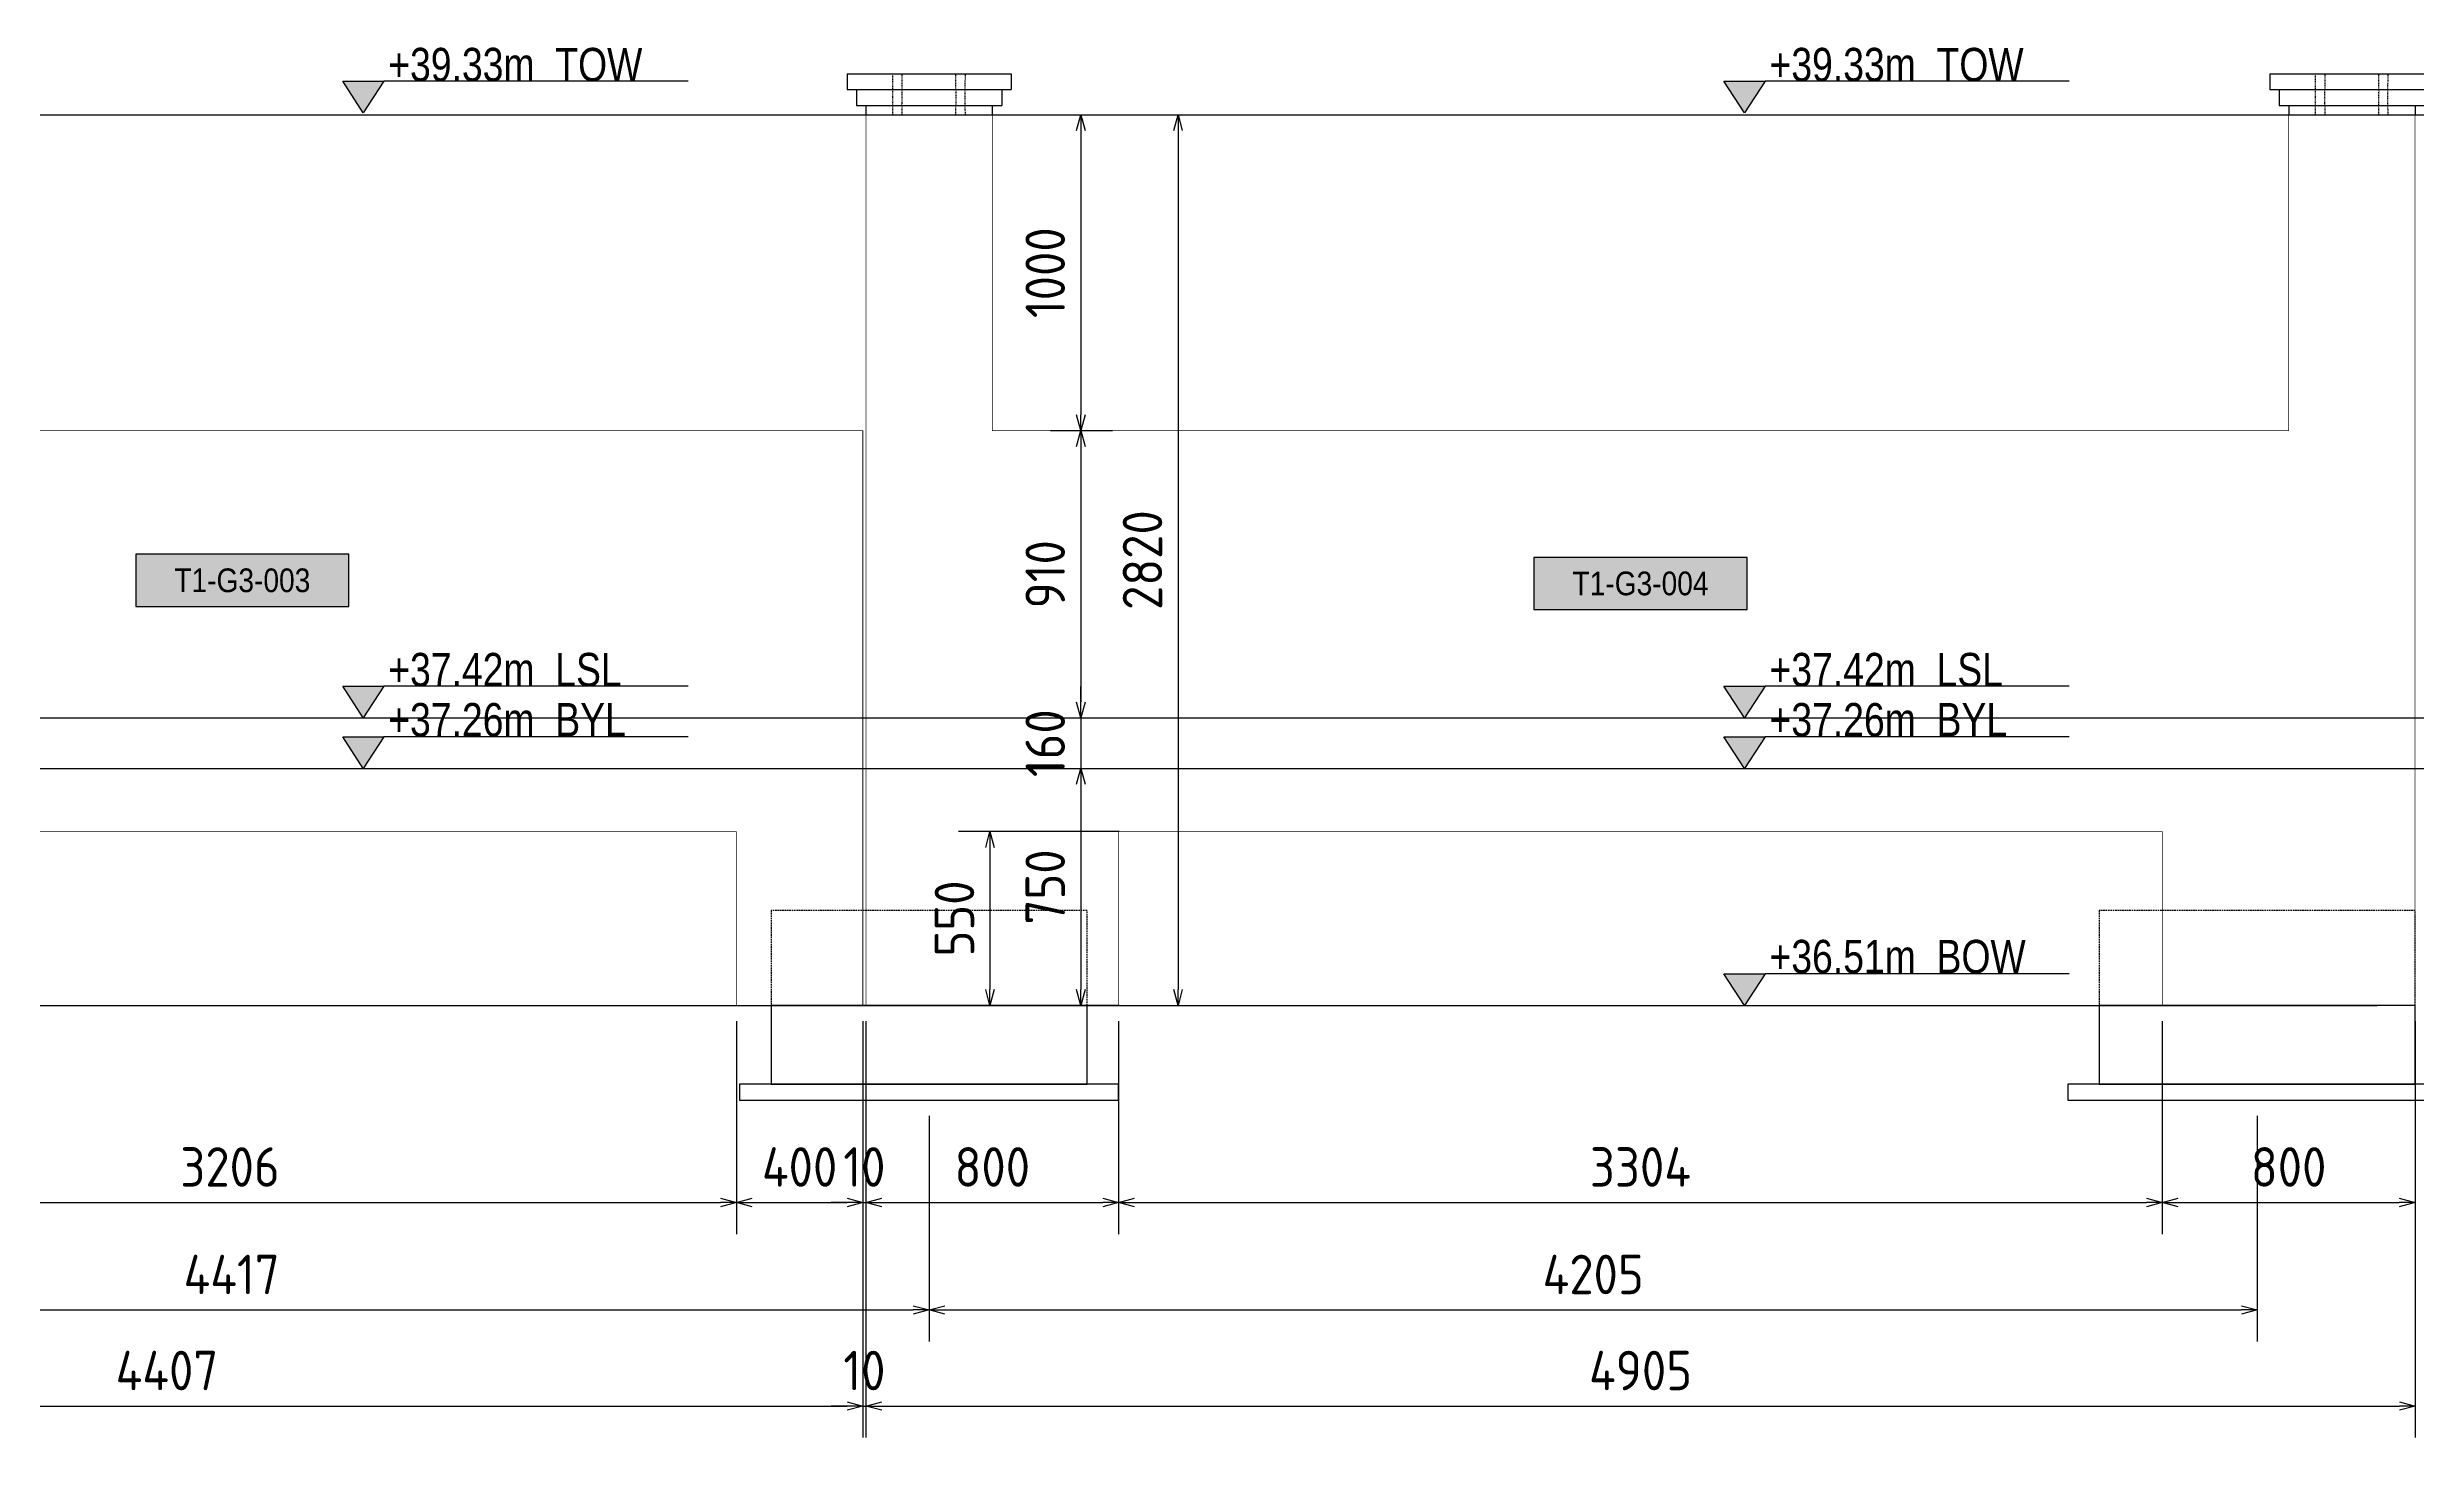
# Model space of a CAD drawing. Header units: centimetres. Extents: x -6122352 to 7132207, y -1694241 to 1947892.
# Drawn here: x 3282341 to 3289842, y 147471 to 151874 of the extents above; entities that cross this region are included whole.
import ezdxf
from ezdxf.enums import TextEntityAlignment as Align

# ---------------------------------------------------------------- set-up
doc = ezdxf.new("R2010")
doc.units = ezdxf.units.CM
doc.header["$MEASUREMENT"] = 0
doc.header["$PDMODE"] = 66
doc.header["$PDSIZE"] = 100
for name, pattern in [('23585-XR-AR-END-SETTING OUT PLAN$0$HIDDEN', [0.375, 0.25, -0.125]), ('DASHED2', [0.375, 0.25, -0.125]), ('DXK_LINE_DOT2', [3.9198, 1.9599, -1.9599])]:
    doc.linetypes.add(name, pattern=pattern)
for name, color, linetype in [('@MI-TYPE-01', 30, 'Continuous'), ('@MI-TYPE-02', 6, 'Continuous'), ('JML-Dimension', 1, 'Continuous'), ('PANEL-TAGS', 7, 'Continuous'), ('SECTION', 130, 'Continuous')]:
    doc.layers.add(name, color=color, linetype=linetype)
doc.styles.add('PANELTAG_STYLE', font='arial.ttf')
doc.styles.add('Schueco-BEMSTIL', font='isocpeur.ttf', dxfattribs={"width": 0.9})
doc.styles.add('txt-Pisa-std', font='arial.ttf', dxfattribs={"width": 0.8})
doc.dimstyles.new('MI- JWC-TXT-2.5 MM', dxfattribs={"dimscale": 1.5, "dimtxt": 2.5, "dimasz": 1, "dimexe": 2, "dimexo": 1, "dimgap": 1, "dimtad": 1, "dimdec": 0, "dimdsep": 46, "dimtxsty": 'Schueco-BEMSTIL', "dimblk": 'OPEN30', "dimcen": 0, "dimdle": 2, "dimclrd": 140, "dimclre": 8, "dimclrt": 40, "dimadec": 0, "dimazin": 2, "dimtfac": 1, "dimtdec": 0, "dimtix": 1, "dimtmove": 2, "dimatfit": 3, "dimldrblk": 'OPEN', "dimfxl": 2, "dimlwd": -1, "dimlwe": -1, "dimarcsym": 0})

# ---------------------------------------------------------------- blocks, each defined once
blk = doc.blocks.new('T1-FOOTING ELEVATION')
at = {"color": 9}
blk.add_lwpolyline([(-600, -250), (600, -250), (600, -300), (-600, -300)], close=True, dxfattribs=at)
at = {"layer": '@MI-TYPE-01', "color": 114, "linetype": '23585-XR-AR-END-SETTING OUT PLAN$0$HIDDEN', "ltscale": 20, "true_color": 0x139b48}
blk.add_lwpolyline([(-500, 0), (-500, 300), (500, 300), (500, 0)], dxfattribs=at)
at = {"layer": '@MI-TYPE-01', "color": 114, "true_color": 0x139b48}
blk.add_lwpolyline([(-500, 0), (500, 0), (500, -250), (-500, -250)], close=True, dxfattribs=at)
blk = doc.blocks.new('_Open30')
at = {"color": 0, "linetype": 'ByBlock', "lineweight": -2}
for p, q in [((-1, 0.27), (0, 0)), ((0, 0), (-1, -0.27)), ((0, 0), (-1, 0))]:
    blk.add_line(p, q, dxfattribs=at)
blk = doc.blocks.new('*D5166')
at = {"layer": '@MI-TYPE-01', "color": 8, "transparency": 16777216}
for p, q in [((3281316.2, 148789.9), (3281316.2, 148115.6)), ((3284522.4, 148789.9), (3284522.4, 148115.6))]:
    blk.add_line(p, q, dxfattribs=at)
at = {"layer": '@MI-TYPE-01', "color": 140, "transparency": 16777216}
blk.add_line((3281366.2, 148215.6), (3284472.4, 148215.6), dxfattribs=at)
at = {"layer": 'Defpoints', "color": 0, "transparency": 16777216}
for p in [(3281316.2, 148839.9), (3284522.4, 148839.9), (3284522.4, 148215.6)]:
    blk.add_point(p, dxfattribs=at)
at = {"layer": '@MI-TYPE-01', "color": 140, "transparency": 16777216, "xscale": 50, "yscale": 50, "zscale": 50, "rotation": 180}
blk.add_blockref('_Open30', (3281316.2, 148215.6), dxfattribs=at)
at = {"layer": '@MI-TYPE-01', "color": 140, "transparency": 16777216, "xscale": 50, "yscale": 50, "zscale": 50}
blk.add_blockref('_Open30', (3284522.4, 148215.6), dxfattribs=at)
at = {"layer": '@MI-TYPE-01', "color": 40, "transparency": 16777216, "insert": (3282919.3, 148328.1), "char_height": 125, "attachment_point": 5, "style": 'Schueco-BEMSTIL'}
blk.add_mtext('3206', dxfattribs=at)
blk = doc.blocks.new('_Open')
at = {"color": 0, "linetype": 'ByBlock', "lineweight": -2}
for p, q in [((-1, 0.2), (0, 0)), ((-1, -0.2), (0, 0)), ((0, 0), (-1, 0))]:
    blk.add_line(p, q, dxfattribs=at)
blk = doc.blocks.new('*D5167')
at = {"layer": '@MI-TYPE-01', "color": 8, "transparency": 16777216}
for p, q in [((3284522.4, 148789.9), (3284522.4, 148115.6)), ((3284922.8, 148789.9), (3284922.8, 148115.6))]:
    blk.add_line(p, q, dxfattribs=at)
at = {"layer": '@MI-TYPE-01', "color": 140, "transparency": 16777216}
blk.add_line((3284572.4, 148215.6), (3284872.8, 148215.6), dxfattribs=at)
at = {"layer": 'Defpoints', "color": 0, "transparency": 16777216}
for p in [(3284522.4, 148839.9), (3284922.8, 148839.9), (3284922.8, 148215.6)]:
    blk.add_point(p, dxfattribs=at)
at = {"layer": '@MI-TYPE-01', "color": 140, "transparency": 16777216, "xscale": 50, "yscale": 50, "zscale": 50, "rotation": 180}
blk.add_blockref('_Open30', (3284522.4, 148215.6), dxfattribs=at)
at = {"layer": '@MI-TYPE-01', "color": 140, "transparency": 16777216, "xscale": 50, "yscale": 50, "zscale": 50}
blk.add_blockref('_Open30', (3284922.8, 148215.6), dxfattribs=at)
at = {"layer": '@MI-TYPE-01', "color": 40, "transparency": 16777216, "insert": (3284722.6, 148328.1), "char_height": 125, "attachment_point": 5, "style": 'Schueco-BEMSTIL'}
blk.add_mtext('400', dxfattribs=at)
blk = doc.blocks.new('*D5168')
at = {"layer": '@MI-TYPE-01', "color": 8, "transparency": 16777216}
for p, q in [((3284922.8, 148789.9), (3284922.8, 148115.6)), ((3284932.8, 148789.9), (3284932.8, 148115.6))]:
    blk.add_line(p, q, dxfattribs=at)
at = {"layer": '@MI-TYPE-01', "color": 140, "transparency": 16777216}
for p, q in [((3284872.8, 148215.6), (3284822.8, 148215.6)), ((3284922.8, 148215.6), (3284932.8, 148215.6)), ((3284982.8, 148215.6), (3285032.8, 148215.6))]:
    blk.add_line(p, q, dxfattribs=at)
at = {"layer": 'Defpoints', "color": 0, "transparency": 16777216}
for p in [(3284922.8, 148839.9), (3284932.8, 148839.9), (3284932.8, 148215.6)]:
    blk.add_point(p, dxfattribs=at)
at = {"layer": '@MI-TYPE-01', "color": 140, "transparency": 16777216, "xscale": 50, "yscale": 50, "zscale": 50}
blk.add_blockref('_Open30', (3284922.8, 148215.6), dxfattribs=at)
at = {"layer": '@MI-TYPE-01', "color": 140, "transparency": 16777216, "xscale": 50, "yscale": 50, "zscale": 50, "rotation": 180}
blk.add_blockref('_Open30', (3284932.8, 148215.6), dxfattribs=at)
at = {"layer": '@MI-TYPE-01', "color": 40, "transparency": 16777216, "insert": (3284927.8, 148328.1), "char_height": 125, "attachment_point": 5, "style": 'Schueco-BEMSTIL'}
blk.add_mtext('10', dxfattribs=at)
blk = doc.blocks.new('*D5169')
at = {"layer": '@MI-TYPE-01', "color": 8, "transparency": 16777216}
for p, q in [((3284932.8, 148789.9), (3284932.8, 148115.6)), ((3285732.8, 148789.9), (3285732.8, 148115.6))]:
    blk.add_line(p, q, dxfattribs=at)
at = {"layer": '@MI-TYPE-01', "color": 140, "transparency": 16777216}
blk.add_line((3284982.8, 148215.6), (3285682.8, 148215.6), dxfattribs=at)
at = {"layer": 'Defpoints', "color": 0, "transparency": 16777216}
for p in [(3284932.8, 148839.9), (3285732.8, 148839.9), (3285732.8, 148215.6)]:
    blk.add_point(p, dxfattribs=at)
at = {"layer": '@MI-TYPE-01', "color": 140, "transparency": 16777216, "xscale": 50, "yscale": 50, "zscale": 50, "rotation": 180}
blk.add_blockref('_Open30', (3284932.8, 148215.6), dxfattribs=at)
at = {"layer": '@MI-TYPE-01', "color": 140, "transparency": 16777216, "xscale": 50, "yscale": 50, "zscale": 50}
blk.add_blockref('_Open30', (3285732.8, 148215.6), dxfattribs=at)
at = {"layer": '@MI-TYPE-01', "color": 40, "transparency": 16777216, "insert": (3285332.8, 148328.1), "char_height": 125, "attachment_point": 5, "style": 'Schueco-BEMSTIL'}
blk.add_mtext('800', dxfattribs=at)
blk = doc.blocks.new('*D5170')
at = {"layer": '@MI-TYPE-01', "color": 8, "transparency": 16777216}
for p, q in [((3285732.8, 148789.9), (3285732.8, 148115.6)), ((3289036.8, 148789.9), (3289036.8, 148115.6))]:
    blk.add_line(p, q, dxfattribs=at)
at = {"layer": '@MI-TYPE-01', "color": 140, "transparency": 16777216}
blk.add_line((3285782.8, 148215.6), (3288986.8, 148215.6), dxfattribs=at)
at = {"layer": 'Defpoints', "color": 0, "transparency": 16777216}
for p in [(3285732.8, 148839.9), (3289036.8, 148839.9), (3289036.8, 148215.6)]:
    blk.add_point(p, dxfattribs=at)
at = {"layer": '@MI-TYPE-01', "color": 140, "transparency": 16777216, "xscale": 50, "yscale": 50, "zscale": 50, "rotation": 180}
blk.add_blockref('_Open30', (3285732.8, 148215.6), dxfattribs=at)
at = {"layer": '@MI-TYPE-01', "color": 140, "transparency": 16777216, "xscale": 50, "yscale": 50, "zscale": 50}
blk.add_blockref('_Open30', (3289036.8, 148215.6), dxfattribs=at)
at = {"layer": '@MI-TYPE-01', "color": 40, "transparency": 16777216, "insert": (3287384.8, 148328.1), "char_height": 125, "attachment_point": 5, "style": 'Schueco-BEMSTIL'}
blk.add_mtext('3304', dxfattribs=at)
blk = doc.blocks.new('*D5171')
at = {"layer": '@MI-TYPE-01', "color": 8, "transparency": 16777216}
for p, q in [((3289036.8, 148789.9), (3289036.8, 148115.6)), ((3289837.2, 148789.9), (3289837.2, 148115.6))]:
    blk.add_line(p, q, dxfattribs=at)
at = {"layer": '@MI-TYPE-01', "color": 140, "transparency": 16777216}
blk.add_line((3289086.8, 148215.6), (3289787.2, 148215.6), dxfattribs=at)
at = {"layer": 'Defpoints', "color": 0, "transparency": 16777216}
for p in [(3289036.8, 148839.9), (3289837.2, 148839.9), (3289837.2, 148215.6)]:
    blk.add_point(p, dxfattribs=at)
at = {"layer": '@MI-TYPE-01', "color": 140, "transparency": 16777216, "xscale": 50, "yscale": 50, "zscale": 50, "rotation": 180}
blk.add_blockref('_Open30', (3289036.8, 148215.6), dxfattribs=at)
at = {"layer": '@MI-TYPE-01', "color": 140, "transparency": 16777216, "xscale": 50, "yscale": 50, "zscale": 50}
blk.add_blockref('_Open30', (3289837.2, 148215.6), dxfattribs=at)
at = {"layer": '@MI-TYPE-01', "color": 40, "transparency": 16777216, "insert": (3289437, 148328.1), "char_height": 125, "attachment_point": 5, "style": 'Schueco-BEMSTIL'}
blk.add_mtext('800', dxfattribs=at)
blk = doc.blocks.new('COPING')
at = {"color": 144, "linetype": 'Continuous', "true_color": 0x1571b2}
for p, q in [((-40577.1, 19537.3), (-40057.1, 19537.3)), ((-40577.1, 19537.3), (-40577.1, 19487.3)), ((-40057.1, 19537.3), (-40057.1, 19487.3)), ((-40577.1, 19487.3), (-40057.1, 19487.3)), ((-40547.1, 19487.3), (-40547.1, 19437.3)), ((-40547.1, 19437.3), (-40087.1, 19437.3)), ((-40517.1, 19437.3), (-40517.1, 19407.3)), ((-40117.1, 19437.3), (-40117.1, 19407.3)), ((-40087.1, 19487.3), (-40087.1, 19437.3)), ((-40517.1, 19407.3), (-40117.1, 19407.3))]:
    blk.add_line(p, q, dxfattribs=at)
at = {"color": 144, "linetype": 'DXK_LINE_DOT2', "true_color": 0x1571b2}
for p, q in [((-40432.1, 19437.3), (-40432.1, 19537.3)), ((-40402.1, 19487.3), (-40402.1, 19537.3)), ((-40232.1, 19487.3), (-40232.1, 19537.3)), ((-40203.1, 19487.3), (-40202.1, 19537.3)), ((-40432.1, 19407.3), (-40432.1, 19437.3)), ((-40403.1, 19437.9), (-40402.1, 19487)), ((-40402.1, 19407.3), (-40402.1, 19437.3)), ((-40232.1, 19437.6), (-40231.1, 19486.8)), ((-40232.1, 19407.3), (-40232.1, 19437.3)), ((-40203.1, 19438.4), (-40203.1, 19486.5)), ((-40202.1, 19407.3), (-40203.1, 19437.3))]:
    blk.add_line(p, q, dxfattribs=at)
blk = doc.blocks.new('*U2058')
at = {"layer": 'JML-Dimension'}
h = blk.add_hatch(color=10, dxfattribs=at)
h.dxf.hatch_style = 1
h.paths.add_polyline_path([(0, 0), (-1.54, 2.37), (1.54, 2.37)])
blk.add_line((24.31, 2.37), (1.54, 2.37), dxfattribs=at)
blk.add_lwpolyline([(0, 0), (-1.54, 2.37), (1.54, 2.37), (0, 0)], dxfattribs=at)
at = {"color": 5, "style": 'txt-Pisa-std', "width": 0.8}
blk.add_attdef('+0.0', text='', height=2.5, dxfattribs=at).set_placement((1.87, 2.37), align=Align.BOTTOM_LEFT)
blk = doc.blocks.new('*D5197')
at = {"layer": '@MI-TYPE-01', "color": 8, "transparency": 16777216}
for p, q in [((3280716, 148489.9), (3280716, 147775.2)), ((3285132.6, 148489.9), (3285132.6, 147775.2))]:
    blk.add_line(p, q, dxfattribs=at)
at = {"layer": '@MI-TYPE-01', "color": 140, "transparency": 16777216}
blk.add_line((3280766, 147875.2), (3285082.6, 147875.2), dxfattribs=at)
at = {"layer": 'Defpoints', "color": 0, "transparency": 16777216}
for p in [(3280716, 148539.9), (3285132.6, 148539.9), (3285132.6, 147875.2)]:
    blk.add_point(p, dxfattribs=at)
at = {"layer": '@MI-TYPE-01', "color": 140, "transparency": 16777216, "xscale": 50, "yscale": 50, "zscale": 50, "rotation": 180}
blk.add_blockref('_Open30', (3280716, 147875.2), dxfattribs=at)
at = {"layer": '@MI-TYPE-01', "color": 140, "transparency": 16777216, "xscale": 50, "yscale": 50, "zscale": 50}
blk.add_blockref('_Open30', (3285132.6, 147875.2), dxfattribs=at)
at = {"layer": '@MI-TYPE-01', "color": 40, "transparency": 16777216, "insert": (3282924.3, 147987.7), "char_height": 125, "attachment_point": 5, "style": 'Schueco-BEMSTIL'}
blk.add_mtext('4417', dxfattribs=at)
blk = doc.blocks.new('*D5198')
at = {"layer": '@MI-TYPE-01', "color": 8, "transparency": 16777216}
for p, q in [((3285132.6, 148489.9), (3285132.6, 147775.2)), ((3289337.6, 148489.9), (3289337.6, 147775.2))]:
    blk.add_line(p, q, dxfattribs=at)
at = {"layer": '@MI-TYPE-01', "color": 140, "transparency": 16777216}
blk.add_line((3285182.6, 147875.2), (3289287.6, 147875.2), dxfattribs=at)
at = {"layer": 'Defpoints', "color": 0, "transparency": 16777216}
for p in [(3285132.6, 148539.9), (3289337.6, 148539.9), (3289337.6, 147875.2)]:
    blk.add_point(p, dxfattribs=at)
at = {"layer": '@MI-TYPE-01', "color": 140, "transparency": 16777216, "xscale": 50, "yscale": 50, "zscale": 50, "rotation": 180}
blk.add_blockref('_Open30', (3285132.6, 147875.2), dxfattribs=at)
at = {"layer": '@MI-TYPE-01', "color": 140, "transparency": 16777216, "xscale": 50, "yscale": 50, "zscale": 50}
blk.add_blockref('_Open30', (3289337.6, 147875.2), dxfattribs=at)
at = {"layer": '@MI-TYPE-01', "color": 40, "transparency": 16777216, "insert": (3287235.1, 147987.7), "char_height": 125, "attachment_point": 5, "style": 'Schueco-BEMSTIL'}
blk.add_mtext('4205', dxfattribs=at)
blk = doc.blocks.new('*D5203')
at = {"layer": '@MI-TYPE-01', "color": 8, "transparency": 16777216}
for p, q in [((3280516.2, 148789.9), (3280516.2, 147471)), ((3284922.8, 148789.9), (3284922.8, 147471))]:
    blk.add_line(p, q, dxfattribs=at)
at = {"layer": '@MI-TYPE-01', "color": 140, "transparency": 16777216}
blk.add_line((3280566.2, 147571), (3284872.8, 147571), dxfattribs=at)
at = {"layer": 'Defpoints', "color": 0, "transparency": 16777216}
for p in [(3280516.2, 148839.9), (3284922.8, 148839.9), (3284922.8, 147571)]:
    blk.add_point(p, dxfattribs=at)
at = {"layer": '@MI-TYPE-01', "color": 140, "transparency": 16777216, "xscale": 50, "yscale": 50, "zscale": 50, "rotation": 180}
blk.add_blockref('_Open30', (3280516.2, 147571), dxfattribs=at)
at = {"layer": '@MI-TYPE-01', "color": 140, "transparency": 16777216, "xscale": 50, "yscale": 50, "zscale": 50}
blk.add_blockref('_Open30', (3284922.8, 147571), dxfattribs=at)
at = {"layer": '@MI-TYPE-01', "color": 40, "transparency": 16777216, "insert": (3282719.5, 147683.5), "char_height": 125, "attachment_point": 5, "style": 'Schueco-BEMSTIL'}
blk.add_mtext('4407', dxfattribs=at)
blk = doc.blocks.new('*D5204')
at = {"layer": '@MI-TYPE-01', "color": 8, "transparency": 16777216}
for p, q in [((3284922.8, 148789.9), (3284922.8, 147471)), ((3284932.8, 148789.9), (3284932.8, 147471))]:
    blk.add_line(p, q, dxfattribs=at)
at = {"layer": '@MI-TYPE-01', "color": 140, "transparency": 16777216}
for p, q in [((3284872.8, 147571), (3284822.8, 147571)), ((3284922.8, 147571), (3284932.8, 147571)), ((3284982.8, 147571), (3285032.8, 147571))]:
    blk.add_line(p, q, dxfattribs=at)
at = {"layer": 'Defpoints', "color": 0, "transparency": 16777216}
for p in [(3284922.8, 148839.9), (3284932.8, 148839.9), (3284932.8, 147571)]:
    blk.add_point(p, dxfattribs=at)
at = {"layer": '@MI-TYPE-01', "color": 140, "transparency": 16777216, "xscale": 50, "yscale": 50, "zscale": 50}
blk.add_blockref('_Open30', (3284922.8, 147571), dxfattribs=at)
at = {"layer": '@MI-TYPE-01', "color": 140, "transparency": 16777216, "xscale": 50, "yscale": 50, "zscale": 50, "rotation": 180}
blk.add_blockref('_Open30', (3284932.8, 147571), dxfattribs=at)
at = {"layer": '@MI-TYPE-01', "color": 40, "transparency": 16777216, "insert": (3284927.8, 147683.5), "char_height": 125, "attachment_point": 5, "style": 'Schueco-BEMSTIL'}
blk.add_mtext('10', dxfattribs=at)
blk = doc.blocks.new('*D5205')
at = {"layer": '@MI-TYPE-01', "color": 8, "transparency": 16777216}
for p, q in [((3284932.8, 148789.9), (3284932.8, 147471)), ((3289837.6, 148789.9), (3289837.6, 147471))]:
    blk.add_line(p, q, dxfattribs=at)
at = {"layer": '@MI-TYPE-01', "color": 140, "transparency": 16777216}
blk.add_line((3284982.8, 147571), (3289787.6, 147571), dxfattribs=at)
at = {"layer": 'Defpoints', "color": 0, "transparency": 16777216}
for p in [(3284932.8, 148839.9), (3289837.6, 148839.9), (3289837.6, 147571)]:
    blk.add_point(p, dxfattribs=at)
at = {"layer": '@MI-TYPE-01', "color": 140, "transparency": 16777216, "xscale": 50, "yscale": 50, "zscale": 50, "rotation": 180}
blk.add_blockref('_Open30', (3284932.8, 147571), dxfattribs=at)
at = {"layer": '@MI-TYPE-01', "color": 140, "transparency": 16777216, "xscale": 50, "yscale": 50, "zscale": 50}
blk.add_blockref('_Open30', (3289837.6, 147571), dxfattribs=at)
at = {"layer": '@MI-TYPE-01', "color": 40, "transparency": 16777216, "insert": (3287385.2, 147683.5), "char_height": 125, "attachment_point": 5, "style": 'Schueco-BEMSTIL'}
blk.add_mtext('4905', dxfattribs=at)
blk = doc.blocks.new('*D5225')
at = {"layer": '@MI-TYPE-01', "color": 8, "transparency": 16777216}
for p, q in [((3285516.6, 151659.9), (3285712.8, 151659.9)), ((3285516.6, 150659.9), (3285712.8, 150659.9))]:
    blk.add_line(p, q, dxfattribs=at)
at = {"layer": '@MI-TYPE-01', "color": 140, "transparency": 16777216}
blk.add_line((3285612.8, 151609.9), (3285612.8, 150709.9), dxfattribs=at)
at = {"layer": 'Defpoints', "color": 0, "transparency": 16777216}
for p in [(3285466.6, 151659.9), (3285466.6, 150659.9), (3285612.8, 150659.9)]:
    blk.add_point(p, dxfattribs=at)
at = {"layer": '@MI-TYPE-01', "color": 140, "transparency": 16777216, "xscale": 50, "yscale": 50, "zscale": 50}
for p, rotation in [((3285612.8, 151659.9), 90), ((3285612.8, 150659.9), 270)]:
    blk.add_blockref('_Open30', p, dxfattribs=dict(at, rotation=rotation))
at = {"layer": '@MI-TYPE-01', "color": 40, "transparency": 16777216, "insert": (3285500.3, 151159.9), "char_height": 125, "attachment_point": 5, "rotation": 90, "style": 'Schueco-BEMSTIL'}
blk.add_mtext('1000', dxfattribs=at)
blk = doc.blocks.new('*D5226')
at = {"layer": '@MI-TYPE-01', "color": 8, "transparency": 16777216}
for p, q in [((3285516.6, 150659.9), (3285712.8, 150659.9)), ((3285662.8, 149749.9), (3285712.8, 149749.9))]:
    blk.add_line(p, q, dxfattribs=at)
at = {"layer": '@MI-TYPE-01', "color": 140, "transparency": 16777216}
blk.add_line((3285612.8, 150609.9), (3285612.8, 149799.9), dxfattribs=at)
at = {"layer": 'Defpoints', "color": 0, "transparency": 16777216}
for p in [(3285466.6, 150659.9), (3285612.8, 149749.9), (3285612.8, 149749.9)]:
    blk.add_point(p, dxfattribs=at)
at = {"layer": '@MI-TYPE-01', "color": 140, "transparency": 16777216, "xscale": 50, "yscale": 50, "zscale": 50}
for p, rotation in [((3285612.8, 150659.9), 90), ((3285612.8, 149749.9), 270)]:
    blk.add_blockref('_Open30', p, dxfattribs=dict(at, rotation=rotation))
at = {"layer": '@MI-TYPE-01', "color": 40, "transparency": 16777216, "insert": (3285500.3, 150204.9), "char_height": 125, "attachment_point": 5, "rotation": 90, "style": 'Schueco-BEMSTIL'}
blk.add_mtext('910', dxfattribs=at)
blk = doc.blocks.new('*D5227')
at = {"layer": '@MI-TYPE-01', "color": 140, "transparency": 16777216}
for p, q in [((3285612.8, 149799.9), (3285612.8, 149849.9)), ((3285612.8, 149749.9), (3285612.8, 149589.9)), ((3285612.8, 149539.9), (3285612.8, 149489.9))]:
    blk.add_line(p, q, dxfattribs=at)
at = {"layer": '@MI-TYPE-01', "color": 8, "transparency": 16777216}
for p, q in [((3285662.8, 149749.9), (3285712.8, 149749.9)), ((3285662.8, 149589.9), (3285712.8, 149589.9))]:
    blk.add_line(p, q, dxfattribs=at)
at = {"layer": 'Defpoints', "color": 0, "transparency": 16777216}
for p in [(3285612.8, 149749.9), (3285612.8, 149589.9), (3285612.8, 149589.9)]:
    blk.add_point(p, dxfattribs=at)
at = {"layer": '@MI-TYPE-01', "color": 140, "transparency": 16777216, "xscale": 50, "yscale": 50, "zscale": 50}
for p, rotation in [((3285612.8, 149749.9), 270), ((3285612.8, 149589.9), 90)]:
    blk.add_blockref('_Open30', p, dxfattribs=dict(at, rotation=rotation))
at = {"layer": '@MI-TYPE-01', "color": 40, "transparency": 16777216, "insert": (3285500.3, 149669.9), "char_height": 125, "attachment_point": 5, "rotation": 90, "style": 'Schueco-BEMSTIL'}
blk.add_mtext('160', dxfattribs=at)
blk = doc.blocks.new('*D5228')
at = {"layer": '@MI-TYPE-01', "color": 8, "transparency": 16777216}
for p, q in [((3285662.8, 149589.9), (3285712.8, 149589.9)), ((3285662.8, 148839.9), (3285712.8, 148839.9))]:
    blk.add_line(p, q, dxfattribs=at)
at = {"layer": '@MI-TYPE-01', "color": 140, "transparency": 16777216}
blk.add_line((3285612.8, 149539.9), (3285612.8, 148889.9), dxfattribs=at)
at = {"layer": 'Defpoints', "color": 0, "transparency": 16777216}
for p in [(3285612.8, 149589.9), (3285612.8, 148839.9), (3285612.8, 148839.9)]:
    blk.add_point(p, dxfattribs=at)
at = {"layer": '@MI-TYPE-01', "color": 140, "transparency": 16777216, "xscale": 50, "yscale": 50, "zscale": 50}
for p, rotation in [((3285612.8, 149589.9), 90), ((3285612.8, 148839.9), 270)]:
    blk.add_blockref('_Open30', p, dxfattribs=dict(at, rotation=rotation))
at = {"layer": '@MI-TYPE-01', "color": 40, "transparency": 16777216, "insert": (3285500.3, 149214.9), "char_height": 125, "attachment_point": 5, "rotation": 90, "style": 'Schueco-BEMSTIL'}
blk.add_mtext('750', dxfattribs=at)
blk = doc.blocks.new('*D5229')
at = {"layer": '@MI-TYPE-01', "color": 140, "transparency": 16777216}
blk.add_line((3285920.7, 151609.9), (3285920.7, 148889.9), dxfattribs=at)
at = {"layer": '@MI-TYPE-01', "color": 8, "transparency": 16777216}
for p, q in [((3285941.8, 151659.9), (3286020.7, 151659.9)), ((3285834.5, 148839.9), (3286020.7, 148839.9))]:
    blk.add_line(p, q, dxfattribs=at)
at = {"layer": 'Defpoints', "color": 0, "transparency": 16777216}
for p in [(3285891.8, 151659.9), (3285784.5, 148839.9), (3285920.7, 148839.9)]:
    blk.add_point(p, dxfattribs=at)
at = {"layer": '@MI-TYPE-01', "color": 140, "transparency": 16777216, "xscale": 50, "yscale": 50, "zscale": 50}
for p, rotation in [((3285920.7, 151659.9), 90), ((3285920.7, 148839.9), 270)]:
    blk.add_blockref('_Open30', p, dxfattribs=dict(at, rotation=rotation))
at = {"layer": '@MI-TYPE-01', "color": 40, "transparency": 16777216, "insert": (3285808.2, 150249.9), "char_height": 125, "attachment_point": 5, "rotation": 90, "style": 'Schueco-BEMSTIL'}
blk.add_mtext('2820', dxfattribs=at)
blk = doc.blocks.new('*D5224')
at = {"layer": '@MI-TYPE-01', "color": 8, "transparency": 16777216}
for p, q in [((3285734.5, 149389.9), (3285225.4, 149389.9)), ((3285734.5, 148839.9), (3285225.4, 148839.9))]:
    blk.add_line(p, q, dxfattribs=at)
at = {"layer": '@MI-TYPE-01', "color": 140, "transparency": 16777216}
blk.add_line((3285325.4, 149339.9), (3285325.4, 148889.9), dxfattribs=at)
at = {"layer": 'Defpoints', "color": 0, "transparency": 16777216}
for p in [(3285784.5, 149389.9), (3285325.4, 148839.9), (3285784.5, 148839.9)]:
    blk.add_point(p, dxfattribs=at)
at = {"layer": '@MI-TYPE-01', "color": 140, "transparency": 16777216, "xscale": 50, "yscale": 50, "zscale": 50}
for p, rotation in [((3285325.4, 149389.9), 90), ((3285325.4, 148839.9), 270)]:
    blk.add_blockref('_Open30', p, dxfattribs=dict(at, rotation=rotation))
at = {"layer": '@MI-TYPE-01', "color": 40, "transparency": 16777216, "insert": (3285212.9, 149114.9), "char_height": 125, "attachment_point": 5, "rotation": 90, "style": 'Schueco-BEMSTIL'}
blk.add_mtext('550', dxfattribs=at)
blk = doc.blocks.new('PANELTAG')
at = {"layer": 'PANEL-TAGS', "color": 1}
blk.add_lwpolyline([(-13.5, -3.3), (13.5, -3.3), (13.5, 3.3), (-13.5, 3.3)], close=True, dxfattribs=at)
at = {"layer": 'PANEL-TAGS', "color": 40, "true_color": 0xffd700}
blk.add_solid([(-13.5, -3.3), (13.5, -3.3), (-13.5, 3.3), (13.5, 3.3)], dxfattribs=at)
at = {"layer": 'PANEL-TAGS', "color": 5, "style": 'PANELTAG_STYLE', "width": 0.85}
blk.add_attdef('TAGNO', text='', height=3, dxfattribs=at).set_placement((0, 0), align=Align.MIDDLE)

msp = doc.modelspace()

# ---------------------------------------------------------------- linework, layer by layer
at = {"color": 160, "linetype": 'DASHED2', "ltscale": 5}
for points in [[(3270887.19587, 151659.91679), (3289717.00612, 151659.91679)], [(3270887.19587, 149749.91679), (3289717.00612, 149749.91679)], [(3270887.19587, 149589.91679), (3289717.00612, 149589.91679)], [(3270887.19587, 148839.91679), (3289717.00612, 148839.91679)]]:
    msp.add_lwpolyline(points, dxfattribs=at)
at = {"layer": '@MI-TYPE-01', "color": 30, "const_width": 2.5}
for points in [[(3284512.38045, 149389.91679), (3281316.16871, 149389.91679), (3284522.38045, 149389.91679), (3284522.38045, 148839.91679), (3284922.77458, 148839.91679), (3284922.77458, 149389.91679), (3284922.77458, 150659.91679), (3280916.16871, 150659.91679), (3280916.16871, 151659.91679), (3280516.16871, 151659.91679), (3280516.16871, 150659.91679), (3280516.16871, 149389.91679), (3280516.16871, 148839.91679), (3281316.16871, 148839.91679), (3281316.16871, 149389.91679)], [(3285732.77458, 149389.91679), (3289036.77084, 149389.91679), (3289036.77084, 148839.91679), (3289837.16497, 148839.91679), (3289837.16497, 149389.91679), (3289837.16497, 150659.91679), (3289837.16497, 151659.91679), (3289437.16497, 151659.91679), (3289436.95521, 150659.91679), (3285332.77458, 150659.91679), (3285332.77458, 151659.91679), (3284932.77458, 151659.91679), (3284932.77458, 150659.91679), (3284932.77458, 149389.91679), (3284932.77458, 148839.91679), (3285732.77458, 148839.91679), (3285732.77458, 149389.91679)]]:
    msp.add_lwpolyline(points, dxfattribs=at)
at = {"layer": '@MI-TYPE-02', "color": 160, "linetype": 'DASHED2', "ltscale": 5}
for points in [[(3289150.27961, 151659.91679), (3296447.31246, 151659.91679)], [(3289150.27961, 149749.91679), (3296447.31246, 149749.91679)], [(3289150.27961, 149589.91679), (3296447.31246, 149589.91679)]]:
    msp.add_lwpolyline(points, dxfattribs=at)

# ---------------------------------------------------------------- block references
for p in [(3325449.87899, 132252.59859), (3329954.26938, 132252.59859)]:
    msp.add_blockref('COPING', p)
at = {"layer": '@MI-TYPE-01', "color": 30, "xscale": -1}
for p in [(3285132.61987, 148839.91679), (3289337.57948, 148839.91679)]:
    msp.add_blockref('T1-FOOTING ELEVATION', p, dxfattribs=at)
at = {"layer": 'PANEL-TAGS', "color": 30}
ref = msp.add_blockref('PANELTAG', (3282958.28116, 150185.86052), dxfattribs=dict(at, xscale=25, yscale=25, zscale=25))
ref.add_attrib('TAGNO', 'T1-G3-003', dxfattribs={"color": 5, "height": 75, "style": 'PANELTAG_STYLE', "width": 0.85}).set_placement((3282958.28116, 150185.86052), align=Align.MIDDLE_CENTER)
ref = msp.add_blockref('PANELTAG', (3287385.04226, 150175.96102), dxfattribs=dict(at, xscale=25, yscale=25, zscale=25))
ref.add_attrib('TAGNO', 'T1-G3-004', dxfattribs={"color": 5, "height": 75, "style": 'PANELTAG_STYLE', "width": 0.85}).set_placement((3287385.04226, 150175.96102), align=Align.MIDDLE_CENTER)
at = {"layer": 'SECTION', "color": 6}
ref = msp.add_blockref('*U2058', (3283341.14151, 151665.91679), dxfattribs=dict(at, xscale=42.30147098076819, yscale=42.30147098076819, zscale=42.30147098076819))
ref.add_attrib('+0.0', '+39.33m  TOW', (3283420.27016, 151766.17385), dxfattribs={"layer": 'JML-Dimension', "color": 5, "height": 105.7536775, "style": 'txt-Pisa-std', "width": 0.8})
ref = msp.add_blockref('*U2058', (3287714.27998, 151665.91679), dxfattribs=dict(at, xscale=42.30147098076819, yscale=42.30147098076819, zscale=42.30147098076819))
ref.add_attrib('+0.0', '+39.33m  TOW', (3287793.40863, 151766.17385), dxfattribs={"layer": 'JML-Dimension', "color": 5, "height": 105.7536775, "style": 'txt-Pisa-std', "width": 0.8})
ref = msp.add_blockref('*U2058', (3283341.14151, 149749.91679), dxfattribs=dict(at, xscale=42.30147098076819, yscale=42.30147098076819, zscale=42.30147098076819))
ref.add_attrib('+0.0', '+37.42m  LSL', (3283420.27016, 149850.17386), dxfattribs={"layer": 'JML-Dimension', "color": 5, "height": 105.7536775, "style": 'txt-Pisa-std', "width": 0.8})
ref = msp.add_blockref('*U2058', (3287714.27998, 149749.91679), dxfattribs=dict(at, xscale=42.30147098076819, yscale=42.30147098076819, zscale=42.30147098076819))
ref.add_attrib('+0.0', '+37.42m  LSL', (3287793.40863, 149850.17386), dxfattribs={"layer": 'JML-Dimension', "color": 5, "height": 105.7536775, "style": 'txt-Pisa-std', "width": 0.8})
ref = msp.add_blockref('*U2058', (3283341.14151, 149589.91679), dxfattribs=dict(at, xscale=42.30147098076819, yscale=42.30147098076819, zscale=42.30147098076819))
ref.add_attrib('+0.0', '+37.26m  BYL', (3283420.27016, 149691.54447), dxfattribs={"layer": 'JML-Dimension', "color": 5, "height": 105.7536775, "style": 'txt-Pisa-std', "width": 0.8})
ref = msp.add_blockref('*U2058', (3287714.27998, 149589.91679), dxfattribs=dict(at, xscale=42.30147098076819, yscale=42.30147098076819, zscale=42.30147098076819))
ref.add_attrib('+0.0', '+37.26m  BYL', (3287793.40863, 149691.54447), dxfattribs={"layer": 'JML-Dimension', "color": 5, "height": 105.7536775, "style": 'txt-Pisa-std', "width": 0.8})
ref = msp.add_blockref('*U2058', (3287714.27998, 148839.91679), dxfattribs=dict(at, xscale=42.30147098076819, yscale=42.30147098076819, zscale=42.30147098076819))
ref.add_attrib('+0.0', '+36.51m  BOW', (3287793.40863, 148941.54447), dxfattribs={"layer": 'JML-Dimension', "color": 5, "height": 105.7536775, "style": 'txt-Pisa-std', "width": 0.8})

# ---------------------------------------------------------------- dimensions: what is measured, and where the dimension line sits
at = {"layer": '@MI-TYPE-01', "color": 30}
for base, p1, p2, picture, middle in [((3285612.81193, 150659.91679), (3285466.56358, 151659.91679), (3285466.56358, 150659.91679), '*D5225', (3285500.31193, 151159.91679)), ((3285920.65494, 148839.91679), (3285891.7922, 151659.91679), (3285784.45649, 148839.91679), '*D5229', (3285808.15494, 150249.91679)), ((3285612.81193, 149749.91679), (3285466.56358, 150659.91679), (3285612.81193, 149749.91679), '*D5226', (3285500.31193, 150204.91679)), ((3285612.81193, 149589.91679), (3285612.81193, 149749.91679), (3285612.81193, 149589.91679), '*D5227', (3285500.31193, 149669.91679)), ((3285612.81193, 148839.91679), (3285612.81193, 149589.91679), (3285612.81193, 148839.91679), '*D5228', (3285500.31193, 149214.91679)), ((3285325.43831, 148839.91679), (3285784.45649, 149389.91679), (3285784.45649, 148839.91679), '*D5224', (3285212.93831, 149114.91679))]:
    dim = msp.add_linear_dim(base=base, p1=p1, p2=p2, angle=90, dimstyle='MI- JWC-TXT-2.5 MM', dxfattribs=at)
    dim.commit()
    dim.dimension.update_dxf_attribs({"geometry": picture, "text_midpoint": middle})
for base, p1, p2, picture, middle in [((3284922.77458, 147570.98574), (3280516.16871, 148839.91679), (3284922.77458, 148839.91679), '*D5203', (3282719.47164, 147683.48574)), ((3284522.38045, 148215.63251), (3281316.16871, 148839.91679), (3284522.38045, 148839.91679), '*D5166', (3282919.27458, 148328.13251)), ((3284922.77458, 148215.63251), (3284522.38045, 148839.91679), (3284922.77458, 148839.91679), '*D5167', (3284722.57751, 148328.13251)), ((3284932.77458, 148215.63251), (3284922.77458, 148839.91679), (3284932.77458, 148839.91679), '*D5168', (3284927.77458, 148328.13251)), ((3284932.77458, 147570.98574), (3284922.77458, 148839.91679), (3284932.77458, 148839.91679), '*D5204', (3284927.77458, 147683.48574)), ((3285732.77458, 148215.63251), (3284932.77458, 148839.91679), (3285732.77458, 148839.91679), '*D5169', (3285332.77458, 148328.13251)), ((3289837.57948, 147570.98574), (3284932.77458, 148839.91679), (3289837.57948, 148839.91679), '*D5205', (3287385.17703, 147683.48574)), ((3289036.77084, 148215.63251), (3285732.77458, 148839.91679), (3289036.77084, 148839.91679), '*D5170', (3287384.77271, 148328.13251)), ((3289837.16497, 148215.63251), (3289036.77084, 148839.91679), (3289837.16497, 148839.91679), '*D5171', (3289436.9679, 148328.13251)), ((3285132.61987, 147875.16109), (3280716.01424, 148539.91679), (3285132.61987, 148539.91679), '*D5197', (3282924.31705, 147987.66109)), ((3289337.57948, 147875.16109), (3285132.61987, 148539.91679), (3289337.57948, 148539.91679), '*D5198', (3287235.09967, 147987.66109))]:
    dim = msp.add_linear_dim(base=base, p1=p1, p2=p2, dimstyle='MI- JWC-TXT-2.5 MM', dxfattribs=at)
    dim.commit()
    dim.dimension.update_dxf_attribs({"geometry": picture, "text_midpoint": middle})

doc.saveas('drawing.dxf')
